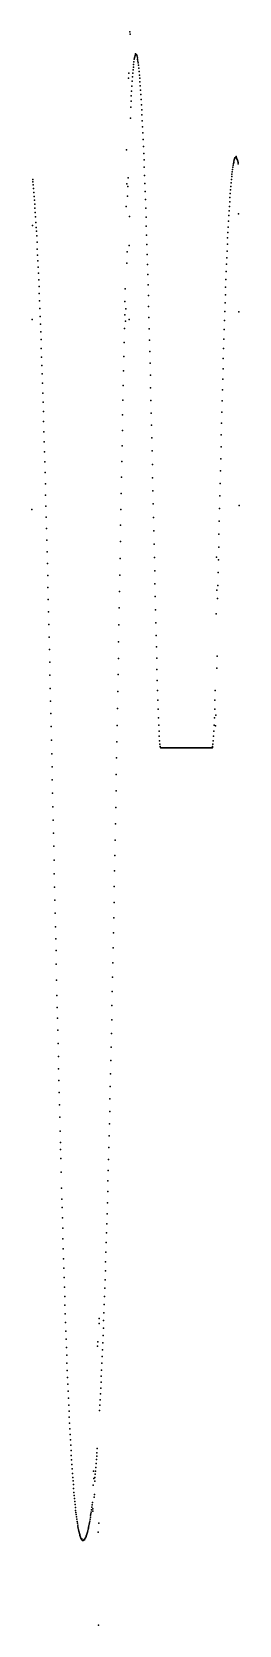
# Model space of a CAD drawing. Header units: metres. Extents: x 0 to 360, y -1518 to 1239.
import ezdxf

# ---------------------------------------------------------------- set-up
doc = ezdxf.new("R2010")
doc.units = ezdxf.units.M

msp = doc.modelspace()

# ---------------------------------------------------------------- linework, layer by layer
for p in [(170, 1239), (170.5, 1235.1), (177, 1187.1), (177.5, 1191.5), (178, 1194), (178.5, 1195.8), (179, 1197.9), (179.5, 1200.1), (180, 1201), (180.5, 1200.5), (181, 1199.7), (181.5, 1199.2), (182, 1198.8), (182.5, 1197.1), (183, 1194), (183.5, 1191), (184, 1188.4), (167.5, 1159), (168, 1167.7), (174.5, 1161.2), (175, 1167.7), (175.5, 1173.3), (176, 1178.1), (176.5, 1182.4), (184.5, 1185.4), (185, 1181.1), (185.5, 1175.9), (186, 1170.3), (186.5, 1164.2), (187, 1158.6), (173, 1136.2), (173.5, 1145.2), (174, 1153.9), (187.5, 1152.6), (188, 1145.7), (188.5, 1138.3), (171.5, 1108.9), (172, 1119.3), (172.5, 1128), (189, 1130.5), (189.5, 1121.9), (190, 1112.8), (190.5, 1104.2), (171, 1089.5), (191, 1095.1), (191.5, 1085.2), (192, 1074.8), (192.5, 1064.4), (193, 1052.8), (164, 1034.6), (193.5, 1040.3), (194, 1028.6), (352, 1020.8), (352.5, 1021.2), (353, 1021.2), (353.5, 1022.1), (354, 1023), (354.5, 1022.5), (355, 1020.8), (194.5, 1017.4), (195, 1004.8), (347, 992.7), (347.5, 996.6), (348, 1000.9), (348.5, 1004.8), (349, 1008.3), (349.5, 1010.9), (350, 1013), (350.5, 1015.2), (351, 1017.4), (351.5, 1019.5), (355.5, 1019.1), (356, 1018.2), (356.5, 1016.9), (357, 1015.2), (357.5, 1013), (358, 1010.4), (1.5, 983.2), (2, 979.3), (2.5, 974.2), (3, 967.7), (164.5, 975.9), (166.5, 971.6), (167, 986.2), (195.5, 990.6), (196, 976.3), (344.5, 965.5), (345, 971.6), (345.5, 977.6), (346, 983.2), (346.5, 988.4), (3.5, 960.8), (4, 954.3), (4.5, 947.8), (5, 940.9), (166, 954.8), (196.5, 962.9), (197, 949.1), (343, 944.8), (343.5, 952.1), (344, 959), (5.5, 934), (6, 926.6), (6.5, 918.9), (163.5, 936.6), (169.5, 919.3), (197.5, 934), (198, 918.4), (341, 911.5), (341.5, 921), (342, 929.2), (342.5, 937), (358.5, 924), (1, 903.7), (7, 908.9), (7.5, 900.3), (8, 894.2), (8.5, 886), (198.5, 902.9), (199, 887.3), (339.5, 882.6), (340, 891.6), (340.5, 901.2), (9, 875.2), (9.5, 862.7), (165.5, 858), (168.5, 869.2), (199.5, 870.9), (338.5, 859.7), (339, 871.8), (10, 852.3), (10.5, 842.8), (11, 832), (165, 838.9), (200, 853.6), (200.5, 836.4), (337.5, 836.8), (338, 848), (11.5, 821.2), (12, 810), (201, 819.1), (201.5, 801.4), (336.5, 810.4), (337, 824.3), (12.5, 798.3), (13, 786.2), (13.5, 773.7), (161.5, 772.4), (162, 794.4), (202, 782.8), (335.5, 783.6), (336, 797), (14, 760.3), (14.5, 746.5), (161, 749.5), (163, 759.9), (202.5, 763.8), (203, 744.8), (334.5, 755.1), (335, 769.8), (359, 754.7), (0.5, 740.9), (15, 733.1), (15.5, 720.1), (160.5, 725.8), (162.5, 738.3), (169, 741.4), (203.5, 725.3), (333.5, 723.6), (334, 739.6), (16, 706.3), (16.5, 691.2), (160, 701.6), (204, 705.5), (332.5, 690.8), (333, 707.2), (17, 676.1), (17.5, 661.8), (159.5, 677.4), (204.5, 685.6), (205, 665.7), (332, 673.5), (18, 647.1), (159, 652.3), (205.5, 645), (331, 638.1), (331.5, 655.8), (18.5, 630.7), (19, 613.9), (158.5, 626.8), (206, 622.9), (330.5, 619.5), (19.5, 597.9), (20, 581.9), (158, 601.8), (206.5, 600.9), (207, 579.3), (329.5, 581), (330, 600.5), (20.5, 564.6), (157.5, 575.9), (207.5, 558.1), (329, 561.6), (21, 546.5), (21.5, 529.2), (157, 549.1), (208, 536.5), (328.5, 541.7), (22, 512.4), (156.5, 522.3), (208.5, 513.6), (327.5, 500.3), (328, 521), (22.5, 494.6), (23, 476.1), (156, 495.5), (209, 490.3), (327, 479.1), (23.5, 456.6), (155.5, 468.3), (209.5, 467), (210, 444.5), (326.5, 457.5), (24, 437.2), (24.5, 418.2), (155, 440.2), (210.5, 422.1), (325.5, 414.3), (326, 435.9), (359.5, 419), (0, 412.1), (25, 399.2), (154.5, 412.6), (211, 398.7), (325, 392.3), (25.5, 379.7), (26, 359.4), (154, 385.3), (211.5, 375.4), (324.5, 369.8), (26.5, 339.1), (153.5, 356.8), (212, 352.1), (324, 347.3), (27, 318.8), (153, 327.5), (212.5, 329.2), (213, 306.3), (320, 330), (323.5, 325.3), (27.5, 298.1), (28, 277.3), (152.5, 298.5), (213.5, 283.8), (322.5, 280.8), (323, 303.3), (28.5, 256.6), (152, 270.4), (214, 261.8), (320.5, 273), (322, 258.3), (29, 235.4), (151.5, 242.4), (214.5, 238.9), (319.5, 231.6), (29.5, 213.4), (151, 213), (215, 216), (215.5, 194.4), (30, 191.4), (30.5, 169.8), (150.5, 183.2), (216, 174.5), (31, 148.2), (150, 154.7), (216.5, 155.1), (321.5, 158.5), (31.5, 125.7), (149.5, 126.6), (217, 135.2), (217.5, 116.2), (321, 137.8), (32, 102.8), (149, 97.6), (218, 98.9), (318, 98.9), (32.5, 80.8), (33, 59.2), (148.5, 67.8), (218.5, 82.5), (219, 66.5), (317, 66.5), (317.5, 82.5), (319, 56.2), (33.5, 36.7), (148, 38.4), (219.5, 51.8), (220, 39.3), (220.5, 28.9), (315.5, 28.9), (316, 39.3), (316.5, 51.8), (318.5, 38), (34, 13), (147.5, 10.4), (221, 19.9), (221.5, 12.1), (222, 6), (222.5, 2.2), (223, 0.4), (223.5, 0), (224, 0), (224.5, 0), (225, 0), (225.5, 0), (226, 0), (226.5, 0), (228, 0), (228.5, 0), (229, 0), (230.5, 0), (231, 0), (231.5, 0), (232, 0), (232.5, 0), (233, 0), (233.5, 0), (234, 0), (234.5, 0), (235, 0), (235.5, 0), (236, 0), (237.5, 0), (238, 0), (238.5, 0), (240, 0), (240.5, 0), (241, 0), (241.5, 0), (243, 0), (243.5, 0), (245, 0), (245.5, 0), (247, 0), (247.5, 0), (248, 0), (250, 0), (250.5, 0), (251, 0), (251.5, 0), (252, 0), (254, 0), (254.5, 0), (255, 0), (257.5, 0), (258, 0), (258.5, 0), (260.5, 0), (261, 0), (261.5, 0), (263.5, 0), (264, 0), (265.5, 0), (266, 0), (266.5, 0), (267, 0), (269, 0), (269.5, 0), (270, 0), (271.5, 0), (272, 0), (272.5, 0), (273, 0), (275, 0), (275.5, 0), (276, 0), (278, 0), (278.5, 0), (279, 0), (280.5, 0), (281, 0), (282.5, 0), (283, 0), (284.5, 0), (285, 0), (285.5, 0), (286, 0), (287.5, 0), (288, 0), (289.5, 0), (290, 0), (290.5, 0), (291, 0), (292.5, 0), (293, 0), (293.5, 0), (295, 0), (295.5, 0), (297, 0), (297.5, 0), (298, 0), (299.5, 0), (301, 0), (301.5, 0), (302, 0), (302.5, 0), (303, 0), (303.5, 0), (305, 0), (305.5, 0), (306, 0), (306.5, 0), (307, 0), (307.5, 0), (308, 0), (308.5, 0), (309, 0), (309.5, 0), (311, 0), (311.5, 0), (312, 0), (313, 0.4), (313.5, 2.2), (314, 6), (314.5, 12.1), (315, 19.9), (34.5, -10.4), (147, -17.7), (227, 0), (227.5, 0), (229.5, 0), (230, 0), (236.5, 0), (237, 0), (239, 0), (239.5, 0), (242, 0), (242.5, 0), (244, 0), (244.5, 0), (246, 0), (246.5, 0), (248.5, 0), (249, 0), (249.5, 0), (252.5, 0), (253, 0), (253.5, 0), (255.5, 0), (256, 0), (256.5, 0), (257, 0), (259, 0), (259.5, 0), (260, 0), (262, 0), (262.5, 0), (263, 0), (264.5, 0), (265, 0), (267.5, 0), (268, 0), (268.5, 0), (270.5, 0), (271, 0), (273.5, 0), (274, 0), (274.5, 0), (276.5, 0), (277, 0), (277.5, 0), (279.5, 0), (280, 0), (281.5, 0), (282, 0), (283.5, 0), (284, 0), (286.5, 0), (287, 0), (288.5, 0), (289, 0), (291.5, 0), (292, 0), (294, 0), (294.5, 0), (296, 0), (296.5, 0), (298.5, 0), (299, 0), (300, 0), (300.5, 0), (304, 0), (304.5, 0), (310, 0), (310.5, 0), (312.5, 0), (35, -32.8), (146.5, -46.2), (35.5, -55.3), (36, -78.6), (146, -74.7), (36.5, -102.4), (145.5, -103.2), (37, -125.3), (145, -131.8), (37.5, -147.7), (144.5, -159.8), (38, -170.6), (144, -186.6), (38.5, -194.4), (39, -218.2), (143.5, -213), (39.5, -241.1), (143, -240.2), (40, -263.5), (142.5, -267.8), (40.5, -286.4), (142, -294.6), (41, -309.7), (141.5, -320.5), (41.5, -330.9), (42, -350.8), (141, -346.5), (42.5, -374.5), (140.5, -372), (43, -402.2), (140, -397), (43.5, -428.5), (139.5, -421.6), (44, -449.3), (44.5, -467.9), (139, -446.3), (45, -489), (138, -494.6), (138.5, -470.9), (45.5, -511.9), (137.5, -518), (46, -534.4), (137, -541.3), (46.5, -555.6), (47, -575.9), (136.5, -564.2), (47.5, -596.6), (136, -586.2), (48, -618.2), (135, -629.4), (135.5, -607.8), (48.5, -639.4), (134.5, -651), (49, -663.6), (49.5, -683.4), (134, -671.8), (50, -695.5), (50.5, -711.1), (133, -712.4), (133.5, -692.1), (51, -734.4), (132.5, -731.4), (51.5, -762), (131.5, -768.1), (132, -749.5), (52, -781.5), (52.5, -795.7), (131, -787.5), (53, -813.5), (130, -823.8), (130.5, -806.5), (53.5, -831.6), (54, -849.7), (129.5, -839.8), (54.5, -867.5), (128.5, -873.1), (129, -856.2), (55, -884.3), (55.5, -900.7), (127.5, -905.5), (128, -889.5), (56, -917.1), (56.5, -933.6), (126.5, -935.3), (127, -920.6), (57, -949.5), (57.5, -964.7), (125.5, -963.8), (126, -949.5), (58, -979.8), (117, -987.6), (124.5, -991.4), (125, -978), (58.5, -994.9), (59, -1009.6), (116.5, -996.6), (123.5, -1017.4), (124, -1004.4), (59.5, -1023.8), (60, -1037.7), (114, -1035.9), (114.5, -1028.2), (122.5, -1042), (123, -1029.9), (60.5, -1051.5), (61, -1064.9), (121.5, -1065.3), (122, -1053.6), (61.5, -1077.8), (62, -1089.9), (62.5, -1101.6), (120, -1098.1), (120.5, -1087.8), (121, -1077), (63, -1113.7), (63.5, -1125.8), (118.5, -1128.8), (119, -1118.4), (119.5, -1108.1), (64, -1137.5), (64.5, -1148.3), (117.5, -1147), (118, -1137.9), (65, -1158.6), (65.5, -1169), (66, -1178.9), (66.5, -1188.4), (67, -1197.9), (67.5, -1207), (113.5, -1212.6), (68, -1216.1), (68.5, -1224.7), (69, -1232.5), (69.5, -1240.3), (111.5, -1239), (112, -1232.1), (112.5, -1226), (113, -1220), (70, -1248), (70.5, -1255.8), (71, -1262.7), (107, -1252.2), (107.5, -1264.8), (109.5, -1263.2), (110, -1257.1), (110.5, -1251.9), (111, -1245.9), (71.5, -1268.8), (72, -1275.3), (72.5, -1282.2), (73, -1288.7), (73.5, -1294.3), (106.5, -1276), (108.5, -1292.6), (109, -1269.2), (74, -1299.5), (74.5, -1304.6), (75, -1309.8), (75.5, -1315), (76, -1319.8), (103, -1322.8), (103.5, -1318.9), (104, -1314.6), (104.5, -1310.3), (105, -1306.4), (105.5, -1321.1), (106, -1317.3), (108, -1297), (76.5, -1323.6), (77, -1327.1), (77.5, -1331), (78, -1335.3), (78.5, -1339.2), (79, -1342.2), (79.5, -1345.2), (80, -1348.3), (80.5, -1350.9), (98, -1350.4), (98.5, -1348.7), (99, -1346.5), (99.5, -1344), (100, -1341.4), (100.5, -1338.3), (101, -1334.9), (101.5, -1331.4), (102, -1328.4), (102.5, -1325.8), (116, -1342.2), (81, -1353.5), (81.5, -1355.6), (82, -1357.8), (82.5, -1359.9), (83, -1361.7), (83.5, -1363.4), (84, -1364.7), (84.5, -1366), (85, -1367.7), (85.5, -1369), (86, -1369.4), (86.5, -1369.4), (87, -1370.3), (87.5, -1371.6), (88, -1372), (88.5, -1372), (89, -1372), (89.5, -1371.6), (90, -1370.7), (90.5, -1370.3), (91, -1370.7), (91.5, -1370.7), (92, -1369.4), (92.5, -1368.1), (93, -1367.3), (93.5, -1366.4), (94, -1365.1), (94.5, -1363.8), (95, -1362.5), (95.5, -1360.8), (96, -1359.1), (96.5, -1357.3), (97, -1355.2), (97.5, -1352.6), (115, -1357.8), (115.5, -1518.5)]:
    msp.add_point(p)

doc.saveas('drawing.dxf')
